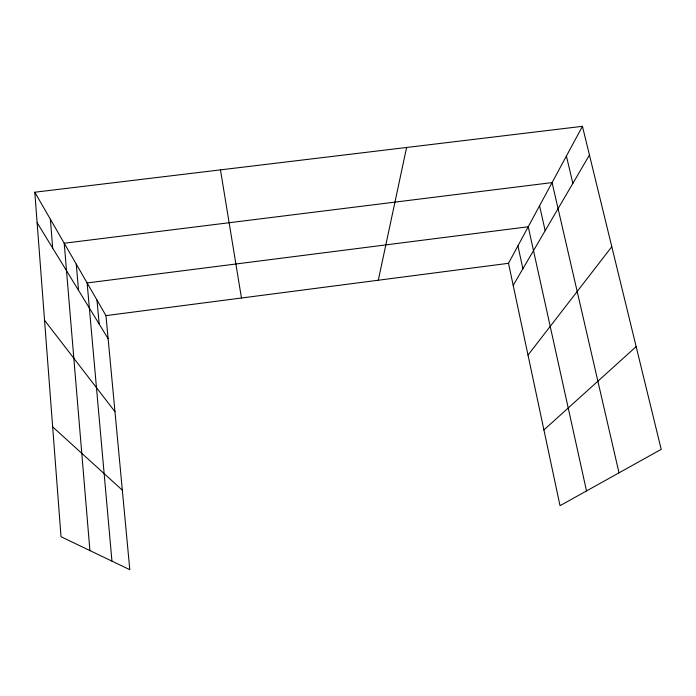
<?xml version="1.0" encoding="UTF-8"?>
<svg xmlns="http://www.w3.org/2000/svg" width="696" height="696" viewBox="0 0 696 696"><rect width="100%" height="100%" fill="white"/><g stroke="black" fill="none" stroke-linecap="round" stroke-linejoin="round"><path stroke-width="1.04" d="M378.302 280.227L406.595 147.482M582.448 126.315L661.2 449.346L560.019 505.696L508.506 263.305L582.448 126.315L34.8 192.218L61.022 536.729L129.795 569.685L105.957 315.619L34.8 192.218M513.187 285.343L589.451 155.017M528.012 355.082L611.801 246.706M543.915 429.937L636.161 346.625M105.957 315.619L508.506 263.305M52.661 426.874L122.339 490.158M44.553 320.29L114.971 411.684M37.123 222.72L108.124 338.674M566.405 156.052L572.869 183.352M619.014 472.845L552.076 182.596L64.215 243.235L89.906 550.571M539.565 205.764L545.177 230.672M586.519 490.941L528.238 226.757L87.122 282.95L111.952 561.133M517.928 245.853L522.887 268.778M220.467 169.876L241.46 298.01M96.979 300.046L99.18 324.066M76.255 264.115L78.526 290.345M50.373 219.231L52.687 248.15"/></g></svg>
